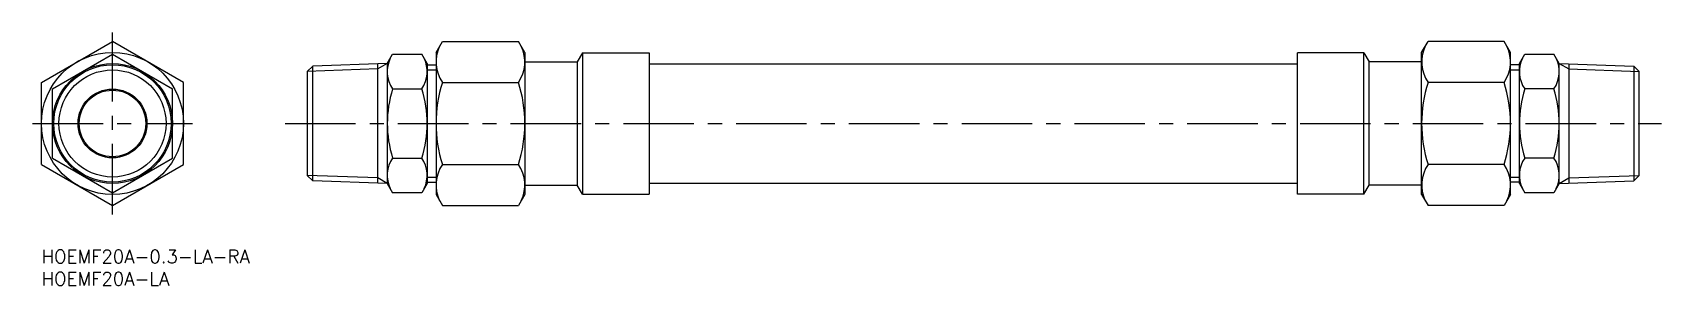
# Model space of a CAD drawing. Extents: x -2 to 365, y -8 to 49.
import ezdxf

# ---------------------------------------------------------------- set-up
doc = ezdxf.new("R2010")
doc.units = 0
doc.header["$LTSCALE"] = 0.5
doc.linetypes.add('CENTER', pattern=[50.8, 31.75, -6.35, 6.35, -6.35])
for name, color, linetype in [('MSM_CENTER', 1, 'CENTER'), ('MSM_CONTINUOUS', 7, 'CONTINUOUS'), ('MSM_NARROW', 5, 'CONTINUOUS'), ('MSM_PART_NUMBER', 7, 'CONTINUOUS')]:
    doc.layers.add(name, color=color, linetype=linetype)
doc.styles.get("Standard").update_dxf_attribs({"font": 'txt.shx', "height": 3, "bigfont": 'bigfont.shx'})

# ---------------------------------------------------------------- blocks, each defined once
blk = doc.blocks.new('*U11')
at = {"layer": 'MSM_PART_NUMBER'}
blk.add_text('HOEMF20A-0.3-LA-RA', height=3, dxfattribs=at).set_placement((0, -3))
blk = doc.blocks.new('*U12')
at = {"layer": 'MSM_PART_NUMBER'}
blk.add_text('HOEMF20A-LA', height=3, dxfattribs=at).set_placement((0, -8))

msp = doc.modelspace()

# ---------------------------------------------------------------- linework, layer by layer
at = {"layer": 'MSM_CENTER'}
for p, q in [((16, 8), (16, 48.95)), ((-2, 28.48), (34, 28.48)), ((54.88, 28.48), (364.88, 28.48))]:
    msp.add_line(p, q, dxfattribs=at)
at = {"layer": 'MSM_CONTINUOUS'}
for p, q in [((0, 37.71), (16, 46.95)), ((2.5, 36.27), (16, 44.06)), ((32, 37.71), (16, 46.95)), ((16, 44.06), (29.5, 36.27)), ((77.88, 41.98), (79.09, 44.06)), ((79.09, 44.06), (85.68, 44.06)), ((86.88, 41.98), (85.68, 44.06)), ((88.88, 44.48), (90.31, 46.95)), ((88.88, 44.48), (88.88, 12.48)), ((90.31, 46.95), (107.45, 46.95)), ((108.88, 44.48), (107.45, 46.95)), ((108.88, 44.48), (108.88, 12.48)), ((121.88, 44.41), (120.7, 42.36)), ((121.88, 44.41), (121.88, 12.54)), ((121.88, 44.41), (136.88, 44.41)), ((136.88, 44.41), (136.88, 12.54)), ((282.88, 12.54), (282.88, 44.41)), ((297.88, 44.41), (282.88, 44.41)), ((297.88, 12.54), (297.88, 44.41)), ((297.88, 44.41), (299.07, 42.36)), ((310.88, 44.48), (312.31, 46.95)), ((310.88, 12.48), (310.88, 44.48)), ((329.45, 46.95), (312.31, 46.95)), ((330.88, 44.48), (329.45, 46.95)), ((330.88, 12.48), (330.88, 44.48)), ((332.88, 41.98), (334.09, 44.06)), ((334.09, 44.06), (340.68, 44.06)), ((341.88, 41.98), (340.68, 44.06)), ((59.88, 40.2), (61.09, 41.4)), ((77.88, 41.99), (61.09, 41.4)), ((61.09, 15.55), (61.09, 41.4)), ((75.74, 15.03), (75.74, 41.92)), ((77.88, 41.99), (77.88, 14.96)), ((86.88, 41.98), (86.88, 14.98)), ((86.88, 41.7), (88.88, 41.7)), ((108.88, 42.36), (120.7, 42.36)), ((120.7, 42.36), (120.7, 14.59)), ((136.88, 41.93), (282.88, 41.93)), ((310.88, 42.36), (299.07, 42.36)), ((299.07, 14.59), (299.07, 42.36)), ((332.88, 41.7), (330.88, 41.7)), ((332.88, 14.98), (332.88, 41.98)), ((341.88, 41.99), (358.68, 41.4)), ((341.88, 14.96), (341.88, 41.99)), ((344.03, 41.92), (344.03, 15.03)), ((358.68, 41.4), (358.68, 15.55)), ((359.88, 40.2), (358.68, 41.4)), ((0, 19.24), (0, 37.71)), ((32, 19.24), (32, 37.71)), ((59.88, 40.2), (59.88, 16.75)), ((90.31, 37.71), (107.45, 37.71)), ((329.45, 37.71), (312.31, 37.71)), ((359.88, 16.75), (359.88, 40.2)), ((2.5, 20.68), (2.5, 36.27)), ((29.5, 20.68), (29.5, 36.27)), ((79.09, 36.27), (85.68, 36.27)), ((340.68, 36.27), (334.09, 36.27)), ((0, 19.24), (16, 10)), ((2.5, 20.68), (16, 12.89)), ((16, 12.89), (29.5, 20.68)), ((16, 10), (32, 19.24)), ((79.09, 20.68), (85.68, 20.68)), ((90.31, 19.24), (107.45, 19.24)), ((329.45, 19.24), (312.31, 19.24)), ((340.68, 20.68), (334.09, 20.68)), ((59.88, 16.75), (61.09, 15.55)), ((77.88, 14.96), (61.09, 15.55)), ((77.88, 14.98), (79.09, 12.89)), ((86.88, 14.98), (85.68, 12.89)), ((86.88, 15.25), (88.88, 15.25)), ((136.88, 15.03), (282.88, 15.03)), ((332.88, 15.25), (330.88, 15.25)), ((332.88, 14.98), (334.09, 12.89)), ((341.88, 14.98), (340.68, 12.89)), ((341.88, 14.96), (358.68, 15.55)), ((359.88, 16.75), (358.68, 15.55)), ((85.68, 12.89), (79.09, 12.89)), ((88.88, 12.48), (90.31, 10)), ((108.88, 12.48), (107.45, 10)), ((108.88, 14.59), (120.7, 14.59)), ((121.88, 12.54), (120.7, 14.59)), ((121.88, 12.54), (136.88, 12.54)), ((297.88, 12.54), (282.88, 12.54)), ((297.88, 12.54), (299.07, 14.59)), ((310.88, 14.59), (299.07, 14.59)), ((310.88, 12.48), (312.31, 10)), ((330.88, 12.48), (329.45, 10)), ((340.68, 12.89), (334.09, 12.89)), ((90.31, 10), (107.45, 10)), ((329.45, 10), (312.31, 10))]:
    msp.add_line(p, q, dxfattribs=at)
for radius in [16, 13.5, 13.22, 7.75, 7.5]:
    msp.add_circle((16, 28.48), radius, dxfattribs=at)
for centre, radius, start, end in [((97.06, 42.33), 8.18, 154.3842, 214.3842), ((100.7, 42.33), 8.18, 325.6158, 25.6158), ((319.06, 42.33), 8.18, 154.3842, 214.3842), ((322.7, 42.33), 8.18, 325.6158, 25.6158), ((84.78, 40.17), 6.9, 154.3842, 214.3842), ((79.98, 40.17), 6.9, 325.6158, 25.6158), ((339.78, 40.17), 6.9, 154.3842, 214.3842), ((334.98, 40.17), 6.9, 325.6158, 25.6158), ((119.45, 28.48), 30.57, 162.412, 197.588), ((78.31, 28.48), 30.57, 342.412, 17.588), ((341.45, 28.48), 30.57, 162.412, 197.588), ((300.31, 28.48), 30.57, 342.412, 17.588), ((103.68, 28.48), 25.79, 162.412, 197.588), ((61.09, 28.48), 25.79, 342.412, 17.588), ((358.68, 28.48), 25.79, 162.412, 197.588), ((316.09, 28.48), 25.79, 342.412, 17.588), ((84.78, 16.78), 6.9, 145.6158, 205.6158), ((79.98, 16.78), 6.9, 334.3842, 34.3842), ((97.06, 14.62), 8.18, 145.6158, 205.6158), ((100.7, 14.62), 8.18, 334.3842, 34.3842), ((319.06, 14.62), 8.18, 145.6158, 205.6158), ((322.7, 14.62), 8.18, 334.3842, 34.3842), ((339.78, 16.78), 6.9, 145.6158, 205.6158), ((334.98, 16.78), 6.9, 334.3842, 34.3842)]:
    msp.add_arc(centre, radius, start, end, dxfattribs=at)
at = {"layer": 'MSM_NARROW'}
for p, q in [((75.74, 40.75), (59.88, 40.2)), ((77.88, 41.99), (75.74, 40.75)), ((86.88, 40.53), (88.88, 40.53)), ((330.88, 40.53), (332.88, 40.53)), ((341.88, 41.99), (344.03, 40.75)), ((344.03, 40.75), (359.88, 40.2)), ((75.74, 16.2), (59.88, 16.75)), ((77.88, 14.96), (75.74, 16.2)), ((86.88, 16.42), (88.88, 16.42)), ((330.88, 16.42), (332.88, 16.42)), ((341.88, 14.96), (344.03, 16.2)), ((344.03, 16.2), (359.88, 16.75))]:
    msp.add_line(p, q, dxfattribs=at)
msp.add_circle((16, 28.48), 12.06, dxfattribs=at)

# ---------------------------------------------------------------- block references
at = {"layer": 'MSM_CONTINUOUS'}
for name in ['*U11', '*U12']:
    msp.add_blockref(name, (0, 0), dxfattribs=at)

doc.saveas('drawing.dxf')
